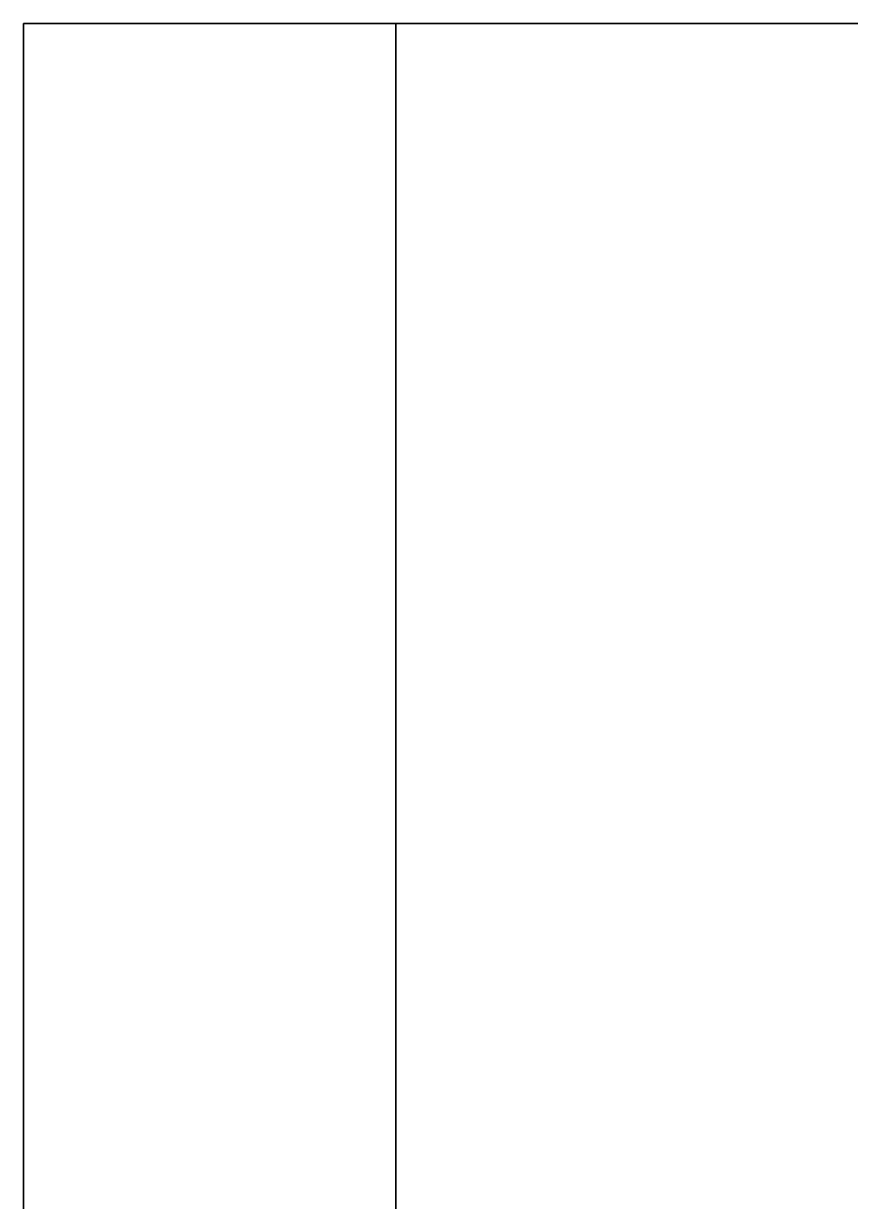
# Model space of a CAD drawing. Header units: metres. Extents: x 1.82 to 1.87, y 1.16 to 2.18.
# Drawn here: x 1.82006 to 1.84235, y 2.14873 to 2.18048 of the extents above; entities that cross this region are included whole.
import ezdxf

# ---------------------------------------------------------------- set-up
doc = ezdxf.new("R2010")
doc.units = ezdxf.units.M

msp = doc.modelspace()

# ---------------------------------------------------------------- linework, layer by layer
at = {"layer": 'GROUP16'}
for points, invisible_edges in [([(1.830098, 2.18048, 0.815619), (1.820056, 1.16448, 0.815619), (1.820056, 2.18048, 0.815619)], 1), ([(1.820056, 1.16448, 0.815619), (1.830098, 2.18048, 0.815619), (1.830098, 1.16448, 0.815619)], 1), ([(1.820056, 1.16448, 0.866419), (1.870856, 2.18048, 0.866419), (1.820056, 2.18048, 0.866419)], 1), ([(1.870856, 2.18048, 0.866419), (1.820056, 1.16448, 0.866419), (1.870856, 1.16448, 0.866419)], 1), ([(1.820056, 1.16448, 0.866419), (1.820056, 2.18048, 0.815619), (1.820056, 1.16448, 0.815619)], 1), ([(1.820056, 2.18048, 0.815619), (1.820056, 1.16448, 0.866419), (1.820056, 2.18048, 0.866419)], 1), ([(1.820056, 2.18048, 0.866419), (1.830098, 2.18048, 0.856377), (1.820056, 2.18048, 0.815619)], 3), ([(1.830098, 2.18048, 0.856377), (1.820056, 2.18048, 0.866419), (1.870856, 2.18048, 0.866419)], 13), ([(1.830098, 2.18048, 0.815619), (1.820056, 2.18048, 0.815619), (1.830098, 2.18048, 0.856377)], 2), ([(1.830098, 2.18048, 0.856377), (1.830098, 1.16448, 0.815619), (1.830098, 2.18048, 0.815619)], 1), ([(1.830098, 1.16448, 0.815619), (1.830098, 2.18048, 0.856377), (1.830098, 1.16448, 0.856377)], 1), ([(1.830098, 2.18048, 0.856377), (1.870856, 2.18048, 0.866419), (1.860814, 2.18048, 0.856377)], 3), ([(1.860814, 1.16448, 0.856377), (1.830098, 2.18048, 0.856377), (1.860814, 2.18048, 0.856377)], 1), ([(1.830098, 2.18048, 0.856377), (1.860814, 1.16448, 0.856377), (1.830098, 1.16448, 0.856377)], 1)]:
    msp.add_3dface(points, dxfattribs=dict(at, invisible_edges=invisible_edges))

doc.saveas('drawing.dxf')
